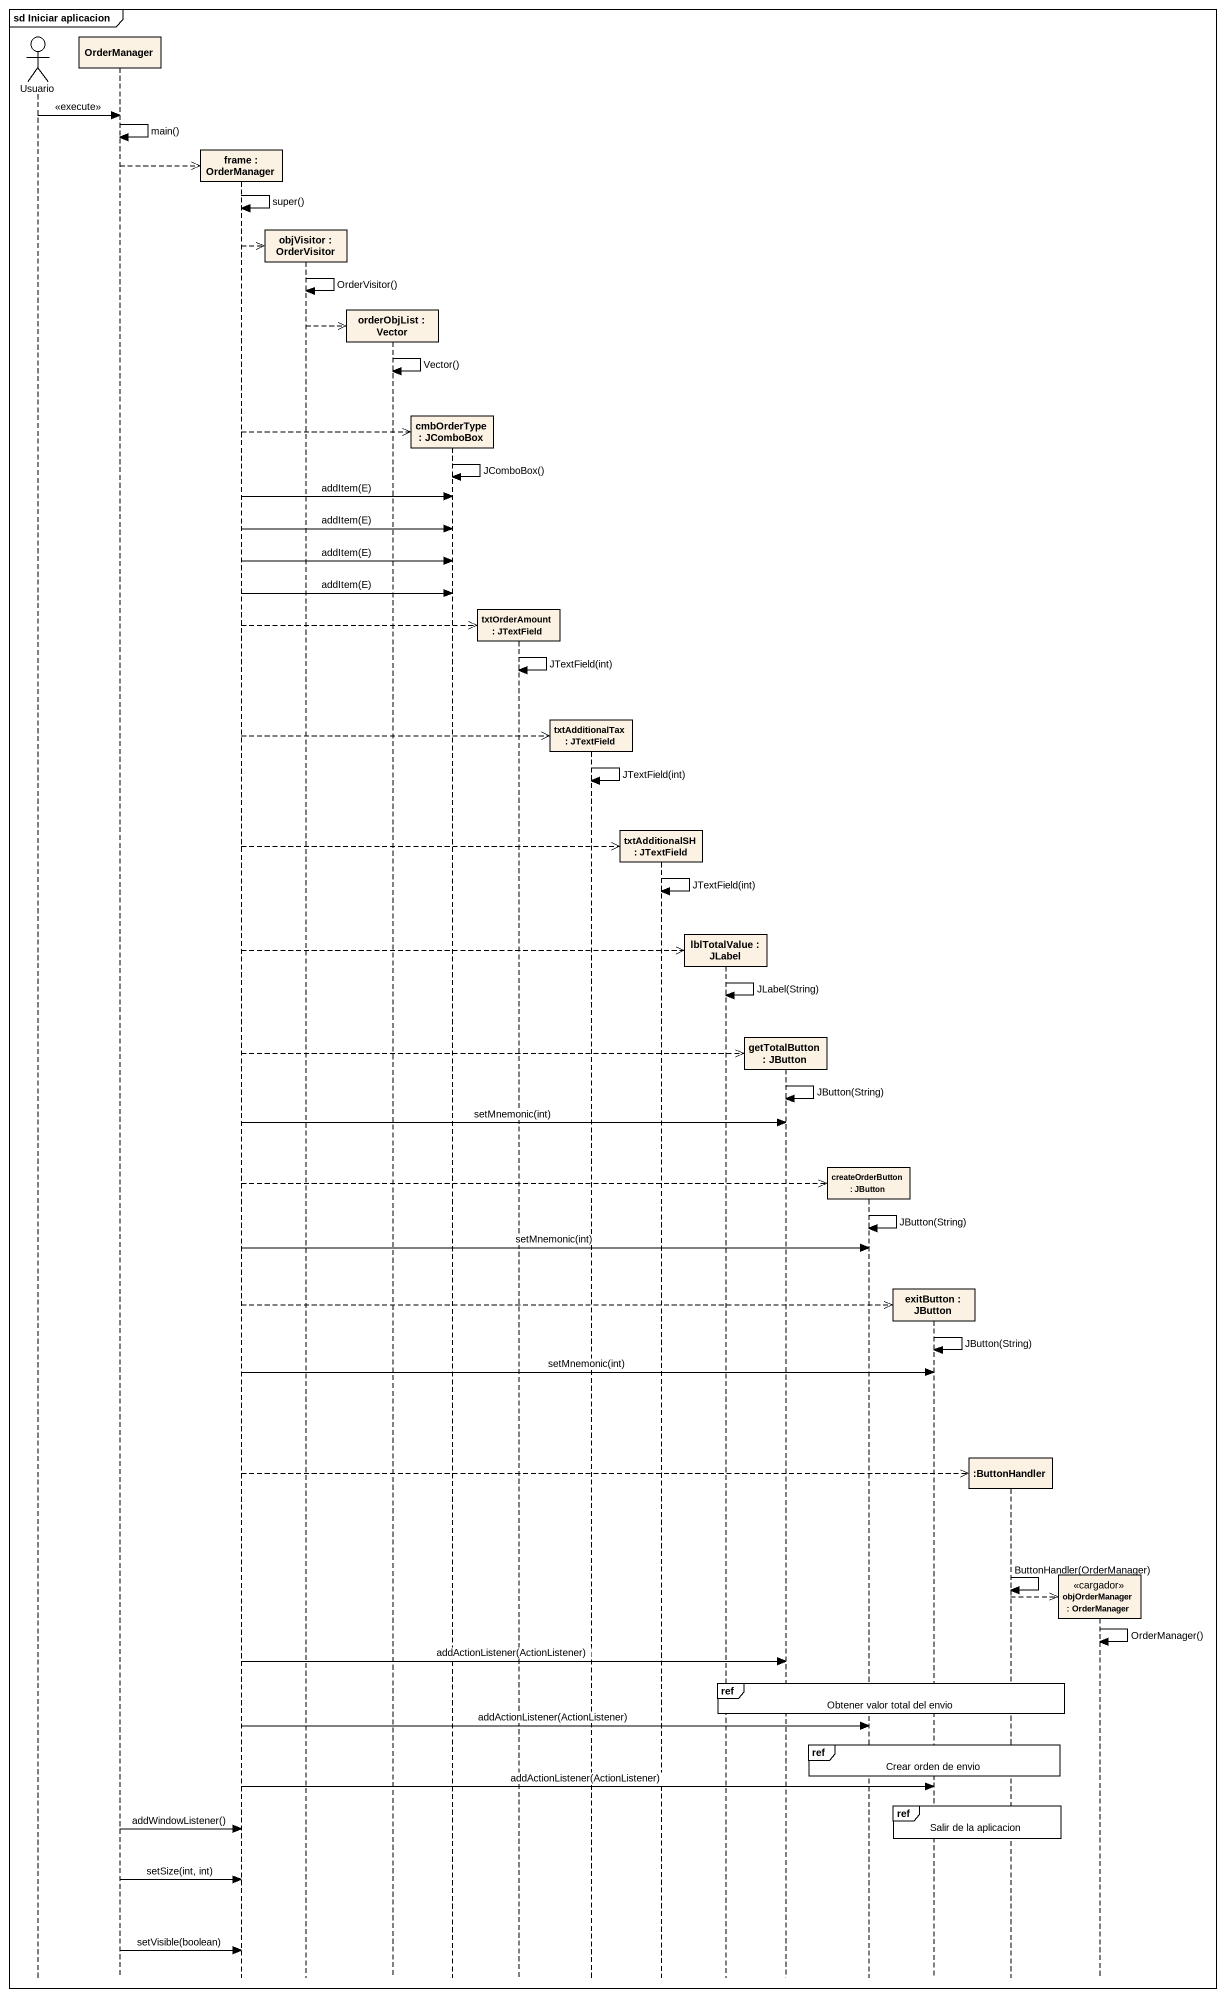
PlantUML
@startuml
mainframe sd Iniciar aplicacion
hide footbox
actor Usuario
participant OrderManager
participant "frame : OrderManager" as frame_
participant "objVisitor : OrderVisitor" as objVisitor
participant "orderObjList : Vector" as orderObjList
participant "cmbOrderType : JComboBox" as cmbOrderType
participant "txtOrderAmount : JTextField" as txtOrderAmount
participant "txtAdditionalTax : JTextField" as txtAdditionalTax
participant "txtAdditionalSH : JTextField" as txtAdditionalSH
participant "lblTotalValue : JLabel" as lblTotalValue
participant "getTotalButton : JButton" as getTotalButton
participant "createOrderButton : JButton" as createOrderButton
participant "exitButton : JButton" as exitButton
participant ":ButtonHandler" as ButtonHandler
participant "objOrderManager : OrderManager" as objOrderManager <<cargador>>

Usuario -> OrderManager : <<execute>>
OrderManager -> OrderManager : main()
OrderManager -->> frame_ **
frame_ -> frame_ : super()
frame_ -->> objVisitor **
objVisitor -> objVisitor : OrderVisitor()
objVisitor -->> orderObjList **
orderObjList -> orderObjList : Vector()
frame_ -->> cmbOrderType **
cmbOrderType -> cmbOrderType : JComboBox()
frame_ -> cmbOrderType : addItem(E)
frame_ -> cmbOrderType : addItem(E)
frame_ -> cmbOrderType : addItem(E)
frame_ -> cmbOrderType : addItem(E)
frame_ -->> txtOrderAmount **
txtOrderAmount -> txtOrderAmount : JTextField(int)
frame_ -->> txtAdditionalTax **
txtAdditionalTax -> txtAdditionalTax : JTextField(int)
frame_ -->> txtAdditionalSH **
txtAdditionalSH -> txtAdditionalSH : JTextField(int)
frame_ -->> lblTotalValue **
lblTotalValue -> lblTotalValue : JLabel(String)
frame_ -->> getTotalButton **
getTotalButton -> getTotalButton : JButton(String)
frame_ -> getTotalButton : setMnemonic(int)
frame_ -->> createOrderButton **
createOrderButton -> createOrderButton : JButton(String)
frame_ -> createOrderButton : setMnemonic(int)
frame_ -->> exitButton **
exitButton -> exitButton : JButton(String)
frame_ -> exitButton : setMnemonic(int)
frame_ -->> ButtonHandler **
ButtonHandler -> ButtonHandler : ButtonHandler(OrderManager)
ButtonHandler -->> objOrderManager **
objOrderManager -> objOrderManager : OrderManager()
frame_ -> getTotalButton : addActionListener(ActionListener)
ref over lblTotalValue, getTotalButton, createOrderButton, exitButton, ButtonHandler : Obtener valor total del envio
frame_ -> createOrderButton : addActionListener(ActionListener)
ref over createOrderButton, exitButton, ButtonHandler : Crear orden de envio
frame_ -> exitButton : addActionListener(ActionListener)
ref over exitButton, ButtonHandler : Salir de la aplicacion
OrderManager -> frame_ : addWindowListener()
OrderManager -> frame_ : setSize(int, int)
OrderManager -> frame_ : setVisible(boolean)
@enduml
